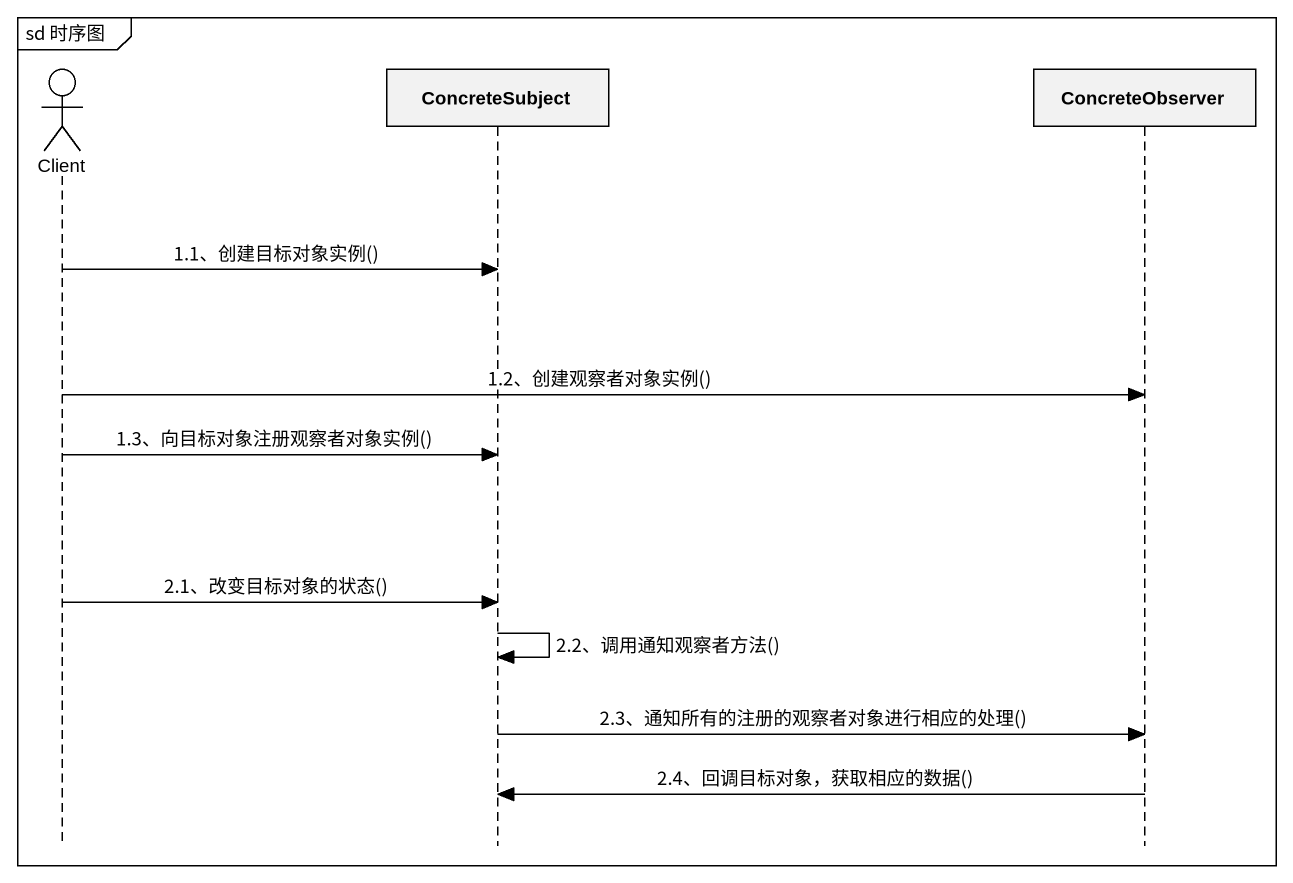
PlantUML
@startuml
mainframe sd 时序图
hide footbox
actor Client
participant ConcreteSubject
participant ConcreteObserver

Client -> ConcreteSubject : 1.1、创建目标对象实例()
Client -> ConcreteObserver : 1.2、创建观察者对象实例()
Client -> ConcreteSubject : 1.3、向目标对象注册观察者对象实例()
Client -> ConcreteSubject : 2.1、改变目标对象的状态()
ConcreteSubject -> ConcreteSubject : 2.2、调用通知观察者方法()
ConcreteSubject -> ConcreteObserver : 2.3、通知所有的注册的观察者对象进行相应的处理()
ConcreteObserver -> ConcreteSubject : 2.4、回调目标对象，获取相应的数据()
@enduml
